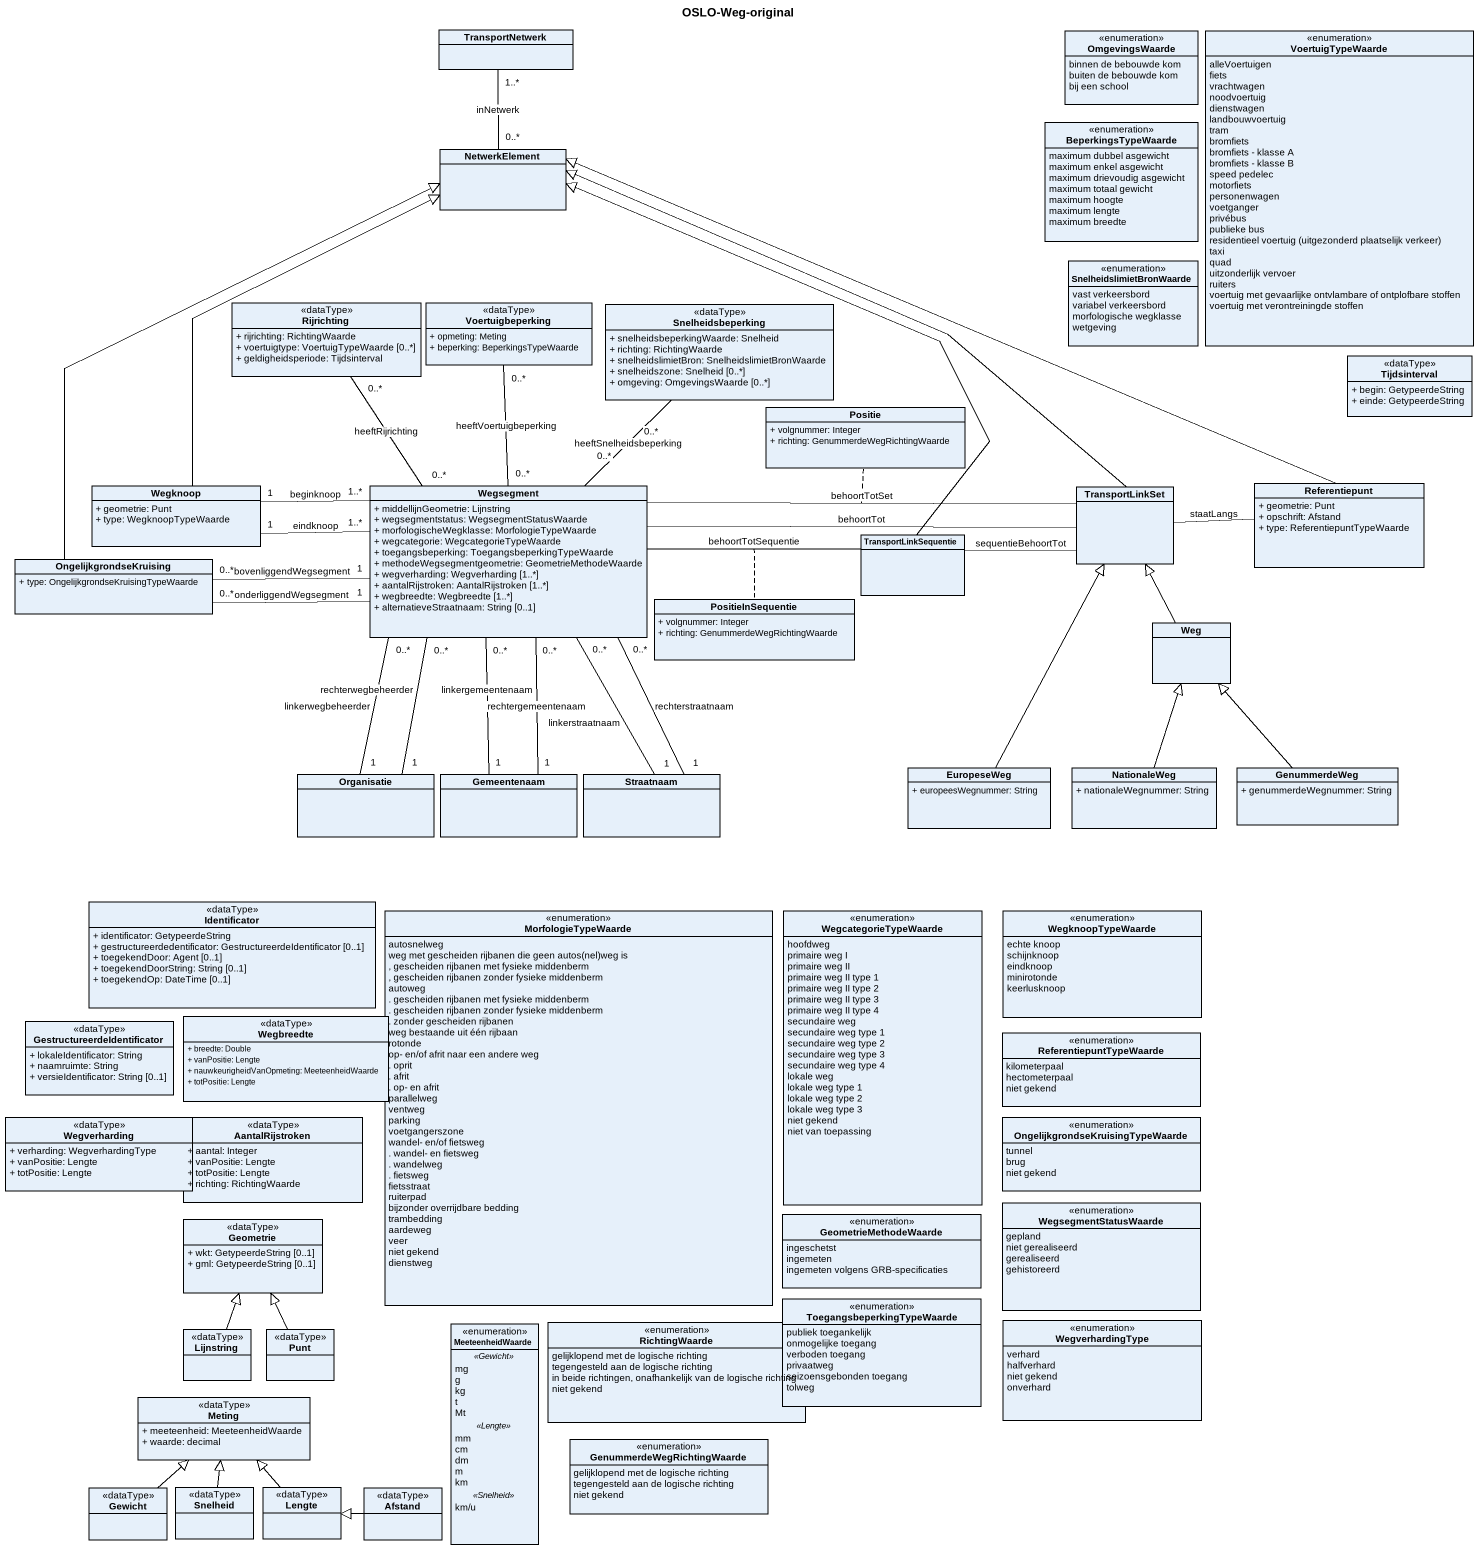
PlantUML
@startuml
title OSLO-Weg-original
hide circle
hide empty members
skinparam classAttributeIconSize 0
class TransportNetwerk
enum OmgevingsWaarde {
  binnen de bebouwde kom
  buiten de bebouwde kom
  bij een school
}
enum VoertuigTypeWaarde {
  alleVoertuigen
  fiets
  vrachtwagen
  noodvoertuig
  dienstwagen
  landbouwvoertuig
  tram
  bromfiets
  bromfiets - klasse A
  bromfiets - klasse B
  speed pedelec
  motorfiets
  personenwagen
  voetganger
  privébus
  publieke bus
  {field} residentieel voertuig (uitgezonderd plaatselijk verkeer)
  taxi
  quad
  uitzonderlijk vervoer
  ruiters
  voertuig met gevaarlijke ontvlambare of ontplofbare stoffen
  voertuig met verontreiningde stoffen
}
class NetwerkElement
enum BeperkingsTypeWaarde {
  maximum dubbel asgewicht
  maximum enkel asgewicht
  maximum drievoudig asgewicht
  maximum totaal gewicht
  maximum hoogte
  maximum lengte
  maximum breedte
}
enum SnelheidslimietBronWaarde {
  vast verkeersbord
  variabel verkeersbord
  morfologische wegklasse
  wetgeving
}
class Rijrichting <<dataType>> {
  + rijrichting: RichtingWaarde
  + voertuigtype: VoertuigTypeWaarde [0..*]
  + geldigheidsperiode: Tijdsinterval
}
class Voertuigbeperking <<dataType>> {
  + opmeting: Meting
  + beperking: BeperkingsTypeWaarde
}
class Snelheidsbeperking <<dataType>> {
  + snelheidsbeperkingWaarde: Snelheid
  + richting: RichtingWaarde
  + snelheidslimietBron: SnelheidslimietBronWaarde
  + snelheidszone: Snelheid [0..*]
  + omgeving: OmgevingsWaarde [0..*]
}
class Tijdsinterval <<dataType>> {
  + begin: GetypeerdeString
  + einde: GetypeerdeString
}
class Positie {
  + volgnummer: Integer
  + richting: GenummerdeWegRichtingWaarde
}
class Wegknoop {
  + geometrie: Punt
  + type: WegknoopTypeWaarde
}
class Wegsegment {
  + middellijnGeometrie: Lijnstring
  + wegsegmentstatus: WegsegmentStatusWaarde
  + morfologischeWegklasse: MorfologieTypeWaarde
  + wegcategorie: WegcategorieTypeWaarde
  + toegangsbeperking: ToegangsbeperkingTypeWaarde
  + methodeWegsegmentgeometrie: GeometrieMethodeWaarde
  + wegverharding: Wegverharding [1..*]
  + aantalRijstroken: AantalRijstroken [1..*]
  + wegbreedte: Wegbreedte [1..*]
  + alternatieveStraatnaam: String [0..1]
}
class TransportLinkSet
class Referentiepunt {
  + geometrie: Punt
  + opschrift: Afstand
  + type: ReferentiepuntTypeWaarde
}
class TransportLinkSequentie
class OngelijkgrondseKruising {
  + type: OngelijkgrondseKruisingTypeWaarde
}
class PositieInSequentie {
  + volgnummer: Integer
  + richting: GenummerdeWegRichtingWaarde
}
class Weg
class Organisatie
class Gemeentenaam
class Straatnaam
class EuropeseWeg {
  + europeesWegnummer: String
}
class NationaleWeg {
  + nationaleWegnummer: String
}
class GenummerdeWeg {
  + genummerdeWegnummer: String
}
class Identificator <<dataType>> {
  + identificator: GetypeerdeString
  + gestructureerdedentificator: GestructureerdeIdentificator [0..1]
  + toegekendDoor: Agent [0..1]
  + toegekendDoorString: String [0..1]
  + toegekendOp: DateTime [0..1]
}
enum MorfologieTypeWaarde {
  autosnelweg
  {field} weg met gescheiden rijbanen die geen autos(nel)weg is
  , gescheiden rijbanen met fysieke middenberm
  , gescheiden rijbanen zonder fysieke middenberm
  autoweg
  . gescheiden rijbanen met fysieke middenberm
  . gescheiden rijbanen zonder fysieke middenberm
  . zonder gescheiden rijbanen
  weg bestaande uit één rijbaan
  rotonde
  op- en/of afrit naar een andere weg
  . oprit
  . afrit
  . op- en afrit
  parallelweg
  ventweg
  parking
  voetgangerszone
  wandel- en/of fietsweg
  . wandel- en fietsweg
  . wandelweg
  . fietsweg
  fietsstraat
  ruiterpad
  bijzonder overrijdbare bedding
  trambedding
  aardeweg
  veer
  niet gekend
  dienstweg
}
enum WegcategorieTypeWaarde {
  hoofdweg
  primaire weg I
  primaire weg II
  primaire weg II type 1
  primaire weg II type 2
  primaire weg II type 3
  primaire weg II type 4
  secundaire weg
  secundaire weg type 1
  secundaire weg type 2
  secundaire weg type 3
  secundaire weg type 4
  lokale weg
  lokale weg type 1
  lokale weg type 2
  lokale weg type 3
  niet gekend
  niet van toepassing
}
enum WegknoopTypeWaarde {
  echte knoop
  schijnknoop
  eindknoop
  minirotonde
  keerlusknoop
}
class GestructureerdeIdentificator <<dataType>> {
  + lokaleIdentificator: String
  + naamruimte: String
  + versieIdentificator: String [0..1]
}
class Wegbreedte <<dataType>> {
  + breedte: Double
  + vanPositie: Lengte
  + nauwkeurigheidVanOpmeting: MeeteenheidWaarde
  + totPositie: Lengte
}
enum ReferentiepuntTypeWaarde {
  kilometerpaal
  hectometerpaal
  niet gekend
}
class Wegverharding <<dataType>> {
  + verharding: WegverhardingType
  + vanPositie: Lengte
  + totPositie: Lengte
}
class AantalRijstroken <<dataType>> {
  + aantal: Integer
  + vanPositie: Lengte
  + totPositie: Lengte
  + richting: RichtingWaarde
}
enum "OngelijkgrondseKruisingTypeWaarde" as OngelijkgrondseKruisingTypeW {
  tunnel
  brug
  niet gekend
}
class Geometrie <<dataType>> {
  + wkt: GetypeerdeString [0..1]
  + gml: GetypeerdeString [0..1]
}
enum GeometrieMethodeWaarde {
  ingeschetst
  ingemeten
  ingemeten volgens GRB-specificaties
}
enum WegsegmentStatusWaarde {
  gepland
  niet gerealiseerd
  gerealiseerd
  gehistoreerd
}
class Lijnstring <<dataType>>
class Punt <<dataType>>
enum MeeteenheidWaarde {
  .. <<Gewicht>> ..
  mg
  g
  kg
  t
  Mt
  .. <<Lengte>> ..
  mm
  cm
  dm
  m
  km
  .. <<Snelheid>> ..
  km/u
}
enum RichtingWaarde {
  gelijklopend met de logische richting
  tegengesteld aan de logische richting
  in beide richtingen, onafhankelijk van de logische richting
  niet gekend
}
enum ToegangsbeperkingTypeWaarde {
  publiek toegankelijk
  onmogelijke toegang
  verboden toegang
  privaatweg
  seizoensgebonden toegang
  tolweg
}
enum WegverhardingType {
  verhard
  halfverhard
  niet gekend
  onverhard
}
class Meting <<dataType>> {
  + meeteenheid: MeeteenheidWaarde
  + waarde: decimal
}
enum GenummerdeWegRichtingWaarde {
  gelijklopend met de logische richting
  tegengesteld aan de logische richting
  niet gekend
}
class Gewicht <<dataType>>
class Snelheid <<dataType>>
class Lengte <<dataType>>
class Afstand <<dataType>>
NetwerkElement "0..*" -up- "1..*" TransportNetwerk : inNetwerk
Wegknoop -up-|> NetwerkElement
Wegsegment "0..*" -up- "0..*" Rijrichting : heeftRijrichting
Wegsegment "0..*" -up- "0..*" Voertuigbeperking : heeftVoertuigbeperking
Wegsegment "0..*" -up- "0..*" Snelheidsbeperking : heeftSnelheidsbeperking
Wegsegment "1..*" -left- "1" Wegknoop : eindknoop
Wegsegment "1..*" -left- "1" Wegknoop : beginknoop
Wegsegment -right- TransportLinkSet : behoortTot
Wegsegment -right- TransportLinkSet : behoortTotSet
(Wegsegment, TransportLinkSet) .. Positie
Wegsegment -right- TransportLinkSequentie : behoortTotSequentie
(Wegsegment, TransportLinkSequentie) .. PositieInSequentie
Wegsegment "0..*" -- "1" Organisatie : linkerwegbeheerder
Wegsegment "0..*" -- "1" Organisatie : rechterwegbeheerder
Wegsegment "0..*" -- "1" Gemeentenaam : rechtergemeentenaam
Wegsegment "0..*" -- "1" Gemeentenaam : linkergemeentenaam
Wegsegment "0..*" -- "1" Straatnaam : linkerstraatnaam
Wegsegment "0..*" -- "1" Straatnaam : rechterstraatnaam
TransportLinkSet -left-|> NetwerkElement
Referentiepunt -left-|> NetwerkElement
Referentiepunt -left- TransportLinkSet : staatLangs
TransportLinkSequentie -up-|> NetwerkElement
TransportLinkSequentie -right- TransportLinkSet : sequentieBehoortTot
OngelijkgrondseKruising -up-|> NetwerkElement
OngelijkgrondseKruising "0..*" -right- "1" Wegsegment : onderliggendWegsegment
OngelijkgrondseKruising "0..*" -right- "1" Wegsegment : bovenliggendWegsegment
Weg -up-|> TransportLinkSet
EuropeseWeg -up-|> TransportLinkSet
NationaleWeg -up-|> Weg
GenummerdeWeg -up-|> Weg
Lijnstring -up-|> Geometrie
Punt -up-|> Geometrie
Gewicht -up-|> Meting
Snelheid -up-|> Meting
Lengte -up-|> Meting
Afstand -left-|> Lengte
@enduml
